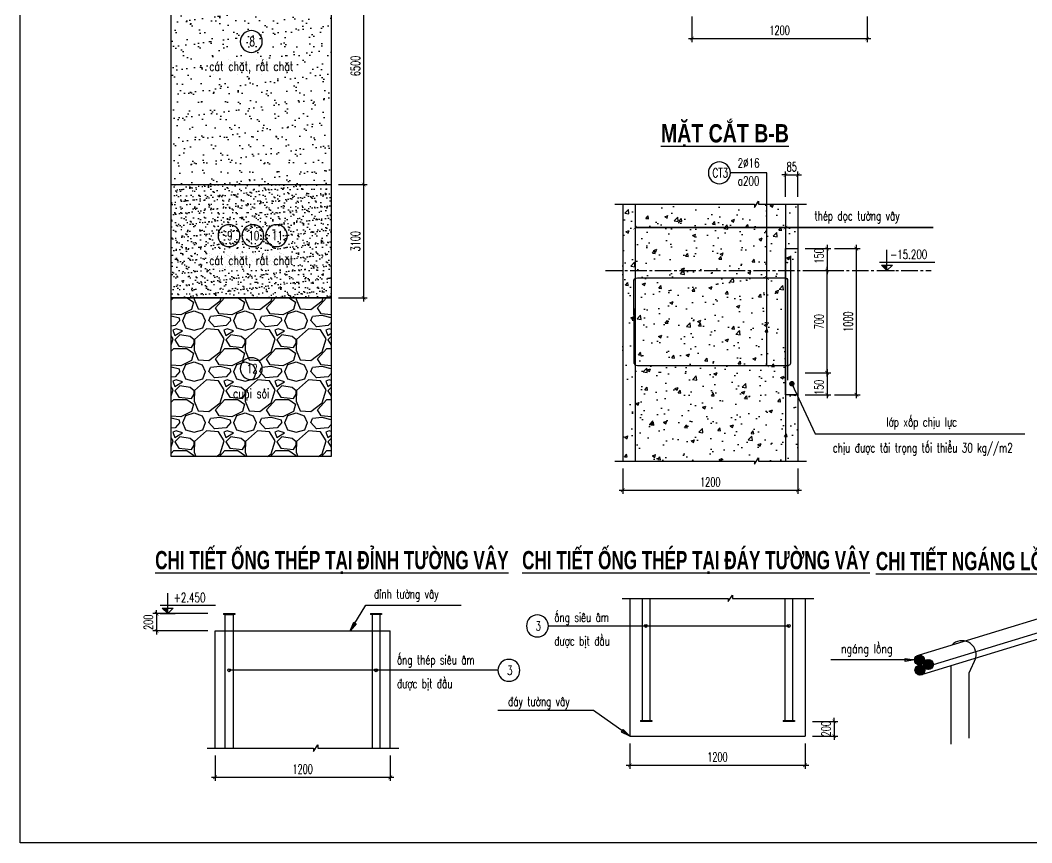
# Model space of a CAD drawing. Header units: millimetres. Extents: x -143570 to 58447, y -1448440 to -1202244.
# Drawn here: x -138866 to -111159, y -1361774 to -1339245 of the extents above; entities that cross this region are included whole.
import ezdxf
from ezdxf.enums import TextEntityAlignment as Align

# ---------------------------------------------------------------- set-up
doc = ezdxf.new("R2010")
doc.units = ezdxf.units.MM
doc.header["$LTSCALE"] = 30
doc.header["$PDMODE"] = 3
doc.linetypes.add('CENTER2', pattern=[1.125, 0.75, -0.125, 0.125, -0.125])
doc.layers.get('0').update_dxf_attribs({"lineweight": 9})
doc.layers.get('Defpoints').update_dxf_attribs({"lineweight": 9})
for name, color, linetype in [('ccu11-Chidan', 9, 'Continuous'), ('ccu11-Cotthep', 9, 'Continuous'), ('ccu11-Dim', 8, 'Continuous'), ('ccu11-Hatch', 8, 'Continuous'), ('ccu11-Manh', 8, 'Continuous'), ('ccu11-Text', 31, 'Continuous'), ('ccu11-Thay', 7, 'Continuous'), ('ccu11-Thep', 4, 'Continuous'), ('ccu11-Truc', 13, 'CENTER2')]:
    doc.layers.add(name, color=color, linetype=linetype)
doc.styles.add('ccu11-dim', font='vnsimli.shx', dxfattribs={"width": 0.65, "bigfont": 'bigfont.shx'})
doc.styles.add('ccu11-VnAvH-B', font='')
doc.styles.add('ccu11-vnsimli', font='vnsimli.shx', dxfattribs={"width": 0.8, "bigfont": 'vns.shx'})
doc.styles.add('ccu11-vnsimple', font='vnsimple.shx', dxfattribs={"bigfont": 'bigfont.shx'})
doc.styles.add('ccu11_simli', font='vnsimli.shx', dxfattribs={"width": 0.8})
doc.styles.get('ccu11-VnAvH-B').set_extended_font_data('.VnAvantH', bold=True)
doc.dimstyles.new('ccu11-100', dxfattribs={"dimscale": 100, "dimtxt": 2.5, "dimasz": 1, "dimexe": 1, "dimexo": 2, "dimgap": 1, "dimtad": 1, "dimdec": 0, "dimdsep": 46, "dimtxsty": 'ccu11-dim', "dimblk": 'ARCHTICK', "dimcen": -1, "dimdle": 1, "dimclrd": 256, "dimclre": 256, "dimclrt": 3, "dimadec": 0, "dimazin": 2, "dimtfac": 0.1, "dimtdec": 0, "dimtmove": 0, "dimatfit": 1, "dimldrblk": 'ARCHTICK', "dimfxl": 1, "dimtvp": 0.833333, "dimtolj": 1, "dimtzin": 12, "dimarcsym": 0})
doc.dimstyles.new('ccu11-100x4', dxfattribs={"dimscale": 100, "dimtxt": 2.5, "dimasz": 1, "dimexe": 1, "dimexo": 2, "dimgap": 1, "dimtad": 1, "dimdec": 0, "dimlfac": 0.25, "dimdsep": 46, "dimtxsty": 'ccu11-dim', "dimblk": 'ARCHTICK', "dimcen": -1, "dimdle": 1, "dimclrd": 256, "dimclre": 256, "dimclrt": 3, "dimadec": 0, "dimazin": 2, "dimtfac": 0.1, "dimtdec": 0, "dimtmove": 0, "dimatfit": 1, "dimldrblk": 'ARCHTICK', "dimfxl": 1, "dimtvp": 0.833333, "dimtolj": 1, "dimtzin": 12, "dimarcsym": 0})

# ---------------------------------------------------------------- blocks, each defined once
blk = doc.blocks.new('_ARCHTICK')
at = {"color": 0, "linetype": 'ByBlock', "const_width": 0.15}
blk.add_lwpolyline([(-0.5, -0.5), (0.5, 0.5)], dxfattribs=at)
blk = doc.blocks.new('*D386')
at = {"layer": 'ccu11-Dim', "lineweight": -2, "transparency": 16777216}
for p, q in [((-120466, -1339147), (-120466, -1339847)), ((-115666, -1339147), (-115666, -1339847)), ((-120566, -1339747), (-115566, -1339747))]:
    blk.add_line(p, q, dxfattribs=at)
at = {"layer": 'Defpoints', "color": 0, "transparency": 16777216}
for p in [(-120466, -1338947), (-115666, -1338947), (-115666, -1339747)]:
    blk.add_point(p, dxfattribs=at)
at = {"layer": 'ccu11-Dim', "lineweight": -2, "transparency": 16777216, "xscale": 100, "yscale": 100, "zscale": 100, "rotation": 180}
blk.add_blockref('_ARCHTICK', (-120466, -1339747), dxfattribs=at)
at = {"layer": 'ccu11-Dim', "lineweight": -2, "transparency": 16777216, "xscale": 100, "yscale": 100, "zscale": 100}
blk.add_blockref('_ARCHTICK', (-115666, -1339747), dxfattribs=at)
at = {"layer": 'ccu11-Dim', "color": 3, "transparency": 16777216, "insert": (-118066, -1339522), "char_height": 250, "attachment_point": 5, "style": 'ccu11-dim'}
blk.add_mtext('\\A1;1200', dxfattribs=at)
blk = doc.blocks.new('*D447')
at = {"layer": 'ccu11-Dim', "lineweight": -2, "transparency": 16777216}
for p, q in [((-129459, -1343847), (-129459, -1337147)), ((-130147, -1337247), (-129359, -1337247)), ((-130147, -1343747), (-129359, -1343747))]:
    blk.add_line(p, q, dxfattribs=at)
at = {"layer": 'Defpoints', "color": 0, "transparency": 16777216}
for p in [(-130347, -1337247), (-129459, -1337247), (-130347, -1343747)]:
    blk.add_point(p, dxfattribs=at)
at = {"layer": 'ccu11-Dim', "lineweight": -2, "transparency": 16777216, "xscale": 100, "yscale": 100, "zscale": 100}
for p, rotation in [((-129459, -1337247), 90), ((-129459, -1343747), 270)]:
    blk.add_blockref('_ARCHTICK', p, dxfattribs=dict(at, rotation=rotation))
at = {"layer": 'ccu11-Dim', "color": 3, "transparency": 16777216, "insert": (-129684, -1340497), "char_height": 250, "attachment_point": 5, "rotation": 90, "style": 'ccu11-dim'}
blk.add_mtext('\\A1;6500', dxfattribs=at)
blk = doc.blocks.new('SHD')
at = {"layer": 'ccu11-Cotthep'}
blk.add_circle((300, 0), 300, dxfattribs=at)
at = {"layer": 'ccu11-Cotthep', "color": 31, "style": 'ccu11_simli', "width": 0.8}
blk.add_attdef('DK', text='', height=250, dxfattribs=at).set_placement((-101, 65), align=Align.BOTTOM_RIGHT)
blk.add_attdef('KH', text='', height=250, dxfattribs=at).set_placement((300, 0), align=Align.MIDDLE)
blk.add_attdef('KC', text='', height=250, dxfattribs=at).set_placement((-101, -142), align=Align.TOP_RIGHT)
blk = doc.blocks.new('*D448')
at = {"layer": 'ccu11-Dim', "lineweight": -2, "transparency": 16777216}
for p, q in [((-130147, -1343747), (-129359, -1343747)), ((-129459, -1346947), (-129459, -1343647)), ((-130147, -1346847), (-129359, -1346847))]:
    blk.add_line(p, q, dxfattribs=at)
at = {"layer": 'Defpoints', "color": 0, "transparency": 16777216}
for p in [(-130347, -1343747), (-129459, -1343747), (-130347, -1346847)]:
    blk.add_point(p, dxfattribs=at)
at = {"layer": 'ccu11-Dim', "lineweight": -2, "transparency": 16777216, "xscale": 100, "yscale": 100, "zscale": 100}
for p, rotation in [((-129459, -1343747), 90), ((-129459, -1346847), 270)]:
    blk.add_blockref('_ARCHTICK', p, dxfattribs=dict(at, rotation=rotation))
at = {"layer": 'ccu11-Dim', "color": 3, "transparency": 16777216, "insert": (-129684, -1345297), "char_height": 250, "attachment_point": 5, "rotation": 90, "style": 'ccu11-dim'}
blk.add_mtext('\\A1;3100', dxfattribs=at)
blk = doc.blocks.new('*D1045')
at = {"layer": 'ccu11-Dim', "lineweight": -2, "transparency": 16777216}
for p, q in [((-135130, -1355499), (-135130, -1355399)), ((-133730, -1355499), (-135230, -1355499)), ((-135130, -1355499), (-135130, -1355971)), ((-133730, -1355971), (-135230, -1355971)), ((-135130, -1355971), (-135130, -1356071))]:
    blk.add_line(p, q, dxfattribs=at)
at = {"layer": 'Defpoints', "color": 0, "transparency": 16777216}
for p in [(-133530, -1355499), (-135130, -1355971), (-133530, -1355971)]:
    blk.add_point(p, dxfattribs=at)
at = {"layer": 'ccu11-Dim', "lineweight": -2, "transparency": 16777216, "xscale": 100, "yscale": 100, "zscale": 100}
for p, rotation in [((-135130, -1355499), 270), ((-135130, -1355971), 90)]:
    blk.add_blockref('_ARCHTICK', p, dxfattribs=dict(at, rotation=rotation))
at = {"layer": 'ccu11-Dim', "color": 3, "transparency": 16777216, "insert": (-135355, -1355735), "char_height": 250, "attachment_point": 5, "rotation": 90, "style": 'ccu11-dim'}
blk.add_mtext('\\A1;200', dxfattribs=at)
blk = doc.blocks.new('*D1046')
at = {"layer": 'ccu11-Dim', "lineweight": -2, "transparency": 16777216}
for p, q in [((-133530, -1359383), (-133530, -1360082)), ((-128730, -1359383), (-128730, -1360082)), ((-133630, -1359982), (-128630, -1359982))]:
    blk.add_line(p, q, dxfattribs=at)
at = {"layer": 'Defpoints', "color": 0, "transparency": 16777216}
for p in [(-133530, -1359183), (-128730, -1359183), (-128730, -1359982)]:
    blk.add_point(p, dxfattribs=at)
at = {"layer": 'ccu11-Dim', "lineweight": -2, "transparency": 16777216, "xscale": 100, "yscale": 100, "zscale": 100, "rotation": 180}
blk.add_blockref('_ARCHTICK', (-133530, -1359982), dxfattribs=at)
at = {"layer": 'ccu11-Dim', "lineweight": -2, "transparency": 16777216, "xscale": 100, "yscale": 100, "zscale": 100}
blk.add_blockref('_ARCHTICK', (-128730, -1359982), dxfattribs=at)
at = {"layer": 'ccu11-Dim', "color": 3, "transparency": 16777216, "insert": (-131130, -1359757), "char_height": 250, "attachment_point": 5, "style": 'ccu11-dim'}
blk.add_mtext('\\A1;1200', dxfattribs=at)
blk = doc.blocks.new('*D1047')
at = {"layer": 'ccu11-Dim', "lineweight": -2, "transparency": 16777216}
for p, q in [((-117169, -1358452), (-116469, -1358452)), ((-116569, -1358452), (-116569, -1358352)), ((-116569, -1358452), (-116569, -1358852)), ((-117169, -1358852), (-116469, -1358852)), ((-116569, -1358852), (-116569, -1358952))]:
    blk.add_line(p, q, dxfattribs=at)
at = {"layer": 'Defpoints', "color": 0, "transparency": 16777216}
for p in [(-117369, -1358452), (-117369, -1358852), (-116569, -1358852)]:
    blk.add_point(p, dxfattribs=at)
at = {"layer": 'ccu11-Dim', "lineweight": -2, "transparency": 16777216, "xscale": 100, "yscale": 100, "zscale": 100}
for p, rotation in [((-116569, -1358452), 270), ((-116569, -1358852), 90)]:
    blk.add_blockref('_ARCHTICK', p, dxfattribs=dict(at, rotation=rotation))
at = {"layer": 'ccu11-Dim', "color": 3, "transparency": 16777216, "insert": (-116794, -1358652), "char_height": 250, "attachment_point": 5, "rotation": 90, "style": 'ccu11-dim'}
blk.add_mtext('\\A1;200', dxfattribs=at)
blk = doc.blocks.new('*D1048')
at = {"layer": 'ccu11-Dim', "lineweight": -2, "transparency": 16777216}
for p, q in [((-122169, -1359052), (-122169, -1359752)), ((-117369, -1359052), (-117369, -1359752)), ((-122269, -1359652), (-117269, -1359652))]:
    blk.add_line(p, q, dxfattribs=at)
at = {"layer": 'Defpoints', "color": 0, "transparency": 16777216}
for p in [(-122169, -1358852), (-117369, -1358852), (-117369, -1359652)]:
    blk.add_point(p, dxfattribs=at)
at = {"layer": 'ccu11-Dim', "lineweight": -2, "transparency": 16777216, "xscale": 100, "yscale": 100, "zscale": 100, "rotation": 180}
blk.add_blockref('_ARCHTICK', (-122169, -1359652), dxfattribs=at)
at = {"layer": 'ccu11-Dim', "lineweight": -2, "transparency": 16777216, "xscale": 100, "yscale": 100, "zscale": 100}
blk.add_blockref('_ARCHTICK', (-117369, -1359652), dxfattribs=at)
at = {"layer": 'ccu11-Dim', "color": 3, "transparency": 16777216, "insert": (-119769, -1359427), "char_height": 250, "attachment_point": 5, "style": 'ccu11-dim'}
blk.add_mtext('\\A1;1200', dxfattribs=at)
blk = doc.blocks.new('*D1054')
at = {"layer": 'ccu11-Dim', "lineweight": -2, "transparency": 16777216}
for p, q in [((-122364, -1351520), (-122364, -1352220)), ((-117564, -1351520), (-117564, -1352220)), ((-122464, -1352120), (-117464, -1352120))]:
    blk.add_line(p, q, dxfattribs=at)
at = {"layer": 'Defpoints', "color": 0, "transparency": 16777216}
for p in [(-122364, -1351320), (-117564, -1351320), (-117564, -1352120)]:
    blk.add_point(p, dxfattribs=at)
at = {"layer": 'ccu11-Dim', "lineweight": -2, "transparency": 16777216, "xscale": 100, "yscale": 100, "zscale": 100, "rotation": 180}
blk.add_blockref('_ARCHTICK', (-122364, -1352120), dxfattribs=at)
at = {"layer": 'ccu11-Dim', "lineweight": -2, "transparency": 16777216, "xscale": 100, "yscale": 100, "zscale": 100}
blk.add_blockref('_ARCHTICK', (-117564, -1352120), dxfattribs=at)
at = {"layer": 'ccu11-Dim', "color": 3, "transparency": 16777216, "insert": (-119964, -1351895), "char_height": 250, "attachment_point": 5, "style": 'ccu11-dim'}
blk.add_mtext('\\A1;1200', dxfattribs=at)
blk = doc.blocks.new('ccu11-cotcaodo1')
at = {"layer": 'ccu11-Chidan'}
for p, q in [((0, 0), (0, 565)), ((-206, 230), (1309, 230)), ((-206, 0), (206, 0)), ((-150, 150), (150, 150)), ((0, 0), (-150, 150)), ((0, 0), (150, 150))]:
    blk.add_line(p, q, dxfattribs=at)
blk.add_solid([(-150, 150), (0, 150), (0, 0)], dxfattribs=at)
at = {"layer": 'ccu11-Chidan', "color": 31, "ltscale": 10, "style": 'ccu11-vnsimli', "width": 0.8}
blk.add_attdef('%%P0.000', text='', height=253, dxfattribs=at).set_placement((597, 441), align=Align.MIDDLE_CENTER)
blk = doc.blocks.new('*D1063')
at = {"layer": 'ccu11-Dim', "lineweight": -2, "transparency": 16777216}
for p, q in [((-117364, -1348901), (-116664, -1348901)), ((-116764, -1348801), (-116764, -1349601)), ((-117364, -1349501), (-116664, -1349501))]:
    blk.add_line(p, q, dxfattribs=at)
at = {"layer": 'Defpoints', "color": 0, "transparency": 16777216}
for p in [(-117564, -1348901), (-117564, -1349501), (-116764, -1349501)]:
    blk.add_point(p, dxfattribs=at)
at = {"layer": 'ccu11-Dim', "lineweight": -2, "transparency": 16777216, "xscale": 100, "yscale": 100, "zscale": 100}
for p, rotation in [((-116764, -1348901), 90), ((-116764, -1349501), 270)]:
    blk.add_blockref('_ARCHTICK', p, dxfattribs=dict(at, rotation=rotation))
at = {"layer": 'ccu11-Dim', "color": 3, "transparency": 16777216, "insert": (-116989, -1349301), "char_height": 250, "attachment_point": 5, "rotation": 90, "style": 'ccu11-dim'}
blk.add_mtext('\\A1;150', dxfattribs=at)
blk = doc.blocks.new('*D1064')
at = {"layer": 'ccu11-Dim', "lineweight": -2, "transparency": 16777216}
for p, q in [((-116764, -1345401), (-116764, -1346201)), ((-117364, -1345501), (-116664, -1345501)), ((-117364, -1346101), (-116664, -1346101))]:
    blk.add_line(p, q, dxfattribs=at)
at = {"layer": 'Defpoints', "color": 0, "transparency": 16777216}
for p in [(-117564, -1345501), (-117564, -1346101), (-116764, -1346101)]:
    blk.add_point(p, dxfattribs=at)
at = {"layer": 'ccu11-Dim', "lineweight": -2, "transparency": 16777216, "xscale": 100, "yscale": 100, "zscale": 100}
for p, rotation in [((-116764, -1345501), 90), ((-116764, -1346101), 270)]:
    blk.add_blockref('_ARCHTICK', p, dxfattribs=dict(at, rotation=rotation))
at = {"layer": 'ccu11-Dim', "color": 3, "transparency": 16777216, "insert": (-116989, -1345701), "char_height": 250, "attachment_point": 5, "rotation": 90, "style": 'ccu11-dim'}
blk.add_mtext('\\A1;150', dxfattribs=at)
blk = doc.blocks.new('*D1065')
at = {"layer": 'ccu11-Dim', "lineweight": -2, "transparency": 16777216}
for p, q in [((-116764, -1349001), (-116764, -1346001)), ((-117364, -1346101), (-116664, -1346101)), ((-117364, -1348901), (-116664, -1348901))]:
    blk.add_line(p, q, dxfattribs=at)
at = {"layer": 'Defpoints', "color": 0, "transparency": 16777216}
for p in [(-117564, -1346101), (-116764, -1346101), (-117564, -1348901)]:
    blk.add_point(p, dxfattribs=at)
at = {"layer": 'ccu11-Dim', "lineweight": -2, "transparency": 16777216, "xscale": 100, "yscale": 100, "zscale": 100}
for p, rotation in [((-116764, -1346101), 90), ((-116764, -1348901), 270)]:
    blk.add_blockref('_ARCHTICK', p, dxfattribs=dict(at, rotation=rotation))
at = {"layer": 'ccu11-Dim', "color": 3, "transparency": 16777216, "insert": (-116989, -1347501), "char_height": 250, "attachment_point": 5, "rotation": 90, "style": 'ccu11-dim'}
blk.add_mtext('\\A1;700', dxfattribs=at)
blk = doc.blocks.new('*D1066')
at = {"layer": 'ccu11-Dim', "lineweight": -2, "transparency": 16777216}
for p, q in [((-115964, -1349601), (-115964, -1345401)), ((-116564, -1345501), (-115864, -1345501)), ((-116564, -1349501), (-115864, -1349501))]:
    blk.add_line(p, q, dxfattribs=at)
at = {"layer": 'Defpoints', "color": 0, "transparency": 16777216}
for p in [(-116764, -1345501), (-115964, -1345501), (-116764, -1349501)]:
    blk.add_point(p, dxfattribs=at)
at = {"layer": 'ccu11-Dim', "lineweight": -2, "transparency": 16777216, "xscale": 100, "yscale": 100, "zscale": 100}
for p, rotation in [((-115964, -1345501), 90), ((-115964, -1349501), 270)]:
    blk.add_blockref('_ARCHTICK', p, dxfattribs=dict(at, rotation=rotation))
at = {"layer": 'ccu11-Dim', "color": 3, "transparency": 16777216, "insert": (-116189, -1347501), "char_height": 250, "attachment_point": 5, "rotation": 90, "style": 'ccu11-dim'}
blk.add_mtext('\\A1;1000', dxfattribs=at)
blk = doc.blocks.new('*D1067')
at = {"layer": 'ccu11-Dim', "lineweight": -2, "transparency": 16777216}
for p, q in [((-117904, -1343484), (-118004, -1343484)), ((-117904, -1344084), (-117904, -1343384)), ((-117904, -1343484), (-117564, -1343484)), ((-117564, -1344084), (-117564, -1343384)), ((-117564, -1343484), (-117464, -1343484))]:
    blk.add_line(p, q, dxfattribs=at)
at = {"layer": 'Defpoints', "color": 0, "transparency": 16777216}
for p in [(-117564, -1343484), (-117904, -1344284), (-117564, -1344284)]:
    blk.add_point(p, dxfattribs=at)
at = {"layer": 'ccu11-Dim', "lineweight": -2, "transparency": 16777216, "xscale": 100, "yscale": 100, "zscale": 100}
blk.add_blockref('_ARCHTICK', (-117904, -1343484), dxfattribs=at)
at = {"layer": 'ccu11-Dim', "lineweight": -2, "transparency": 16777216, "xscale": 100, "yscale": 100, "zscale": 100, "rotation": 180}
blk.add_blockref('_ARCHTICK', (-117564, -1343484), dxfattribs=at)
at = {"layer": 'ccu11-Dim', "color": 3, "transparency": 16777216, "insert": (-117734, -1343259), "char_height": 250, "attachment_point": 5, "style": 'ccu11-dim'}
blk.add_mtext('\\A1;85', dxfattribs=at)

msp = doc.modelspace()

# ---------------------------------------------------------------- hatches: boundary and pattern name
at = {"layer": 'ccu11-Hatch'}
h = msp.add_hatch(dxfattribs=at)
h.set_pattern_fill('AR-SAND', color=256, scale=10)
h.set_pattern_definition([(37.5, (20901, 87221.96), (-16.00031, 489.41324), [0, -386.08, 0, -431.8, 0, -412.75]), (7.5, (20901, 87221.96), (449.52328, 716.8251), [0, -208.28, 0, -347.98, 0, -133.35]), (327.5, (20588.6, 87221.96), (790.99237, 1.43718), [0, -127, 0, -457.2, 0, -596.9]), (317.5, (20588.6, 87221.96), (763.55645, 222.92932), [0, -63.5, 0, -299.72, 0, -342.9])])
h.paths.add_polyline_path([(-130346.96, -1337246.56), (-134728.57, -1337246.56), (-134728.57, -1343746.56), (-130346.96, -1343746.56)])
h = msp.add_hatch(dxfattribs=at)
h.set_pattern_fill('AR-SAND', color=256, scale=5)
h.set_pattern_definition([(37.5, (20901.01, 87221.96), (-8.000156, 244.70662), [0, -193.04, 0, -215.9, 0, -206.375]), (7.5, (20901, 87221.96), (224.76164, 358.41255), [0, -104.14, 0, -173.99, 0, -66.675]), (327.5, (20744.8, 87221.96), (395.496185, 0.718592), [0, -63.5, 0, -228.6, 0, -298.45]), (317.5, (20744.8, 87221.96), (381.77823, 111.46466), [0, -31.75, 0, -149.86, 0, -171.45])])
h.paths.add_polyline_path([(-134728.57, -1343746.56), (-130346.96, -1343746.56), (-130346.96, -1346846.56), (-134728.57, -1346846.56)])
h = msp.add_hatch(dxfattribs=at)
h.set_pattern_fill('AR-CONC', color=256, scale=5, style=0)
h.set_pattern_definition([(50, (-16674.06, -101961), (910.92334, -79.69543), [95.25, -1047.75]), (355, (-16674.1, -101961), (-176.2171, 955.2842), [76.2, -838.2029]), (100.451445, (-16598.15, -101967.7), (734.70624, 875.58876), [80.95004, -890.4512]), (46.1842, (-16674, -101707), (1355.3952, -210.2116), [142.875, -1571.625]), (96.63556, (-16561.1, -101724.5), (1187.0207, 1237.1306), [121.4251, -1335.678]), (351.18415, (-16674, -101707), (1187.0207, 1237.1306), [114.2998, -1257.2987]), (21, (-16547.06, -101770.5), (758.07196, -511.326), [95.25, -1047.75]), (326, (-16547.1, -101770.5), (309.01014, 920.9398), [76.2, -838.2]), (71.451445, (-16483.9, -101813.1), (1067.0821, 409.61384), [80.95004, -890.4497]), (37.5, (-16674.06, -101961.03), (15.44302, 422.775194), [0, -828.04, 0, -850.9, 0, -841.375]), (7.5, (-16674.06, -101961.03), (334.09831, 500.90287), [0, -485.14, 0, -808.99, 0, -320.675]), (327.5, (-16957.27, -101961.03), (677.95298, -28.64372), [0, -317.5, 0, -990.6, 0, -1314.45]), (317.5, (-17084.27, -101961.03), (740.6459, 127.13246), [0, -412.75, 0, -657.86, 0, -933.45])])
h.paths.add_polyline_path([(-117564.11, -1344284.12), (-118641.37, -1344284.12), (-118641.37, -1344196.76), (-118757.86, -1344371.49), (-118757.86, -1344284.12), (-122364.11, -1344284.12), (-122364.11, -1351319.98), (-118757.86, -1351319.98), (-118757.86, -1351407.35), (-118641.37, -1351232.61), (-118641.37, -1351319.98), (-117564.11, -1351319.98), (-117564.11, -1349501.05), (-117904.11, -1349501.05), (-117904.11, -1345901.05), (-117564.11, -1345901.05)])
h = msp.add_hatch(dxfattribs=at)
h.set_pattern_fill('GRAVEL', color=256, scale=55)
h.set_pattern_definition([(228.0127875, (1005.84, -95768.36), (-11176.000001, -12572.999999), [187.9468, -18606.766]), (184.969741, (880.11, -95908.06), (16763.9999934, 1397.0000796), [322.5226, -31929.7269]), (132.510447, (558.8, -95936), (13970.000006, -15366.9999946), [227.4148, -22514.0975]), (267.273689, (13.97, -96285.25), (1397.000003, 27940), [293.7025, -29076.5406]), (292.833654, (0, -96578.62), (-6985.0000006, 16763.9999998), [287.9985, -28511.8943]), (357.273689, (111.76, -96844.05), (-27940, 1397.000003), [293.7025, -29076.5406]), (37.6942405, (405.13, -96858.02), (-18160.9999992, -13970.000001), [388.4065, -38452.2134]), (72.2553284, (712.47, -96620.53), (9779.0000026, 30733.9999992), [366.6957, -36302.8911]), (121.4295656, (824.23, -96271.28), (-11176.0000016, 18160.999999), [294.6972, -29175.0501]), (175.236358, (670.56, -96019.82), (15367, -1397.000002), [336.4423, -16485.6653]), (222.397438, (335.28, -95991.88), (-16763.9999995, -15367.0000006), [435.0929, -43074.2249]), (138.814075, (1397, -96299.22), (-9779, 8382), [148.5025, -14701.8112]), (171.4692344, (1285.24, -96201.43), (18161.0000005, -2793.999997), [282.5251, -27970.0514]), (225, (1005.8, -96159.5), (-2e-13, -1397), [197.5651, -1778.0912]), (203.19859, (908.05, -95991.88), (6985, 2794), [106.3927, -10532.8423]), (291.80141, (810.26, -96033.8), (-1397, 4191), [150.4611, -7372.6141]), (30.963757, (866.14, -96173.5), (4191, 2794), [244.3758, -7901.464]), (161.56505, (1075.7, -96047.76), (2794, -1397), [176.708, -4240.994]), (16.38954, (0, -96033.79), (13970, 4191), [247.5484, -24507.3547]), (70.346176, (237.49, -95963.94), (-5588.0000005, -15367), [207.6794, -20560.2186]), (293.19859, (1075.69, -95768.36), (-2794, 6985), [212.784, -10426.451]), (343.61046, (1159.51, -95963.94), (-13970.0000003, 4190.999999), [247.5484, -24507.3547]), (339.443955, (0, -96899.93), (-6985, 2794), [238.7194, -11697.2539]), (294.775141, (223.52, -96983.75), (-6985.000008, 15366.999996), [200.0197, -19801.9764]), (66.80141, (1089.66, -97165.36), (2794, 6985), [212.784, -10426.451]), (17.354025, (1173.48, -96969.78), (-18160.9999996, -5588.000001), [234.1805, -23183.8068]), (69.443955, (405.13, -97165.36), (-2794, -6985), [119.3597, -11816.6136]), (101.309932, (1005.84, -97165.36), (-1397, 5588), [71.233, -7052.0972]), (165.963757, (991.87, -97095.5), (4191, -1397), [287.9985, -5471.98]), (186.009006, (712.47, -97025.66), (13970, 1397.0000007), [266.8968, -26422.7507]), (303.690068, (866.14, -96299.2), (-1397, 2794), [201.4781, -4835.477]), (353.1572266, (977.9, -96466.86), (23749.0000001, -2793.9999988), [351.7562, -34823.805]), (60.945396, (1327.15, -96508.77), (-5588, -9779), [143.8295, -14239.1658]), (90, (1397, -96383), (-1397, 1397), [83.82, -1313.18]), (120.256437, (684.53, -96983.75), (5587.999999, -9779), [194.0768, -19213.6674]), (48.0127875, (586.74, -96816.11), (11176.000001, 12572.999999), [375.8936, -18418.8192]), (0, (838.2, -96536.7), (1397, 1397), [363.22, -1033.78]), (325.3048465, (1201.42, -96536.71), (13970.000005, -9778.9999924), [220.8853, -21867.6242]), (254.054604, (1383.03, -96662.44), (-1397, -5588), [203.406, -9966.9075]), (207.6459754, (1327.15, -96858.02), (-26543.000001, -13969.9999981), [331.1798, -32786.8554]), (175.4260787, (1033.78, -97011.69), (-18161, 1397), [350.3662, -34686.2156])])
h.paths.add_polyline_path([(-134728.57, -1346846.56), (-134728.57, -1351194.68), (-130346.96, -1351194.68), (-130346.96, -1346846.56)])
h = msp.add_hatch(dxfattribs=at)
h.set_pattern_fill('ANSI31', color=256, scale=200, style=0)
h.set_pattern_definition([(45, (-365741.464, -1682287.678), (-17.6776695, 17.6776695), [])])
h.paths.add_polyline_path([(-114098.96, -1356767.68, 1), (-114373.96, -1356767.68, 0.78780416), (-114114.03, -1356830.26), (-114114.03, -1356830.26, 0.11869062)])
h.paths.add_polyline_path([(-113854.1, -1356892.85, 0.78780416), (-114114.03, -1356830.26), (-114114.03, -1356830.26, 0.11869062), (-114129.1, -1356892.85, 0.14275303), (-114107.57, -1356966.72, -0.00634098), (-114105.66, -1356969.64, 0.74029706)])
h.paths.add_polyline_path([(-114084.13, -1357043.51, 0.14275303), (-114105.66, -1356969.64, -0.00634098), (-114107.57, -1356966.72, 0.74029706), (-114359.13, -1357043.51, 1)])

# ---------------------------------------------------------------- linework, layer by layer
at = {"layer": 'ccu11-Dim'}
for q in [(-122024.11, -1344925.79), (-117904.11, -1344925.79)]:
    msp.add_line((-113864.17, -1344925.79), q, dxfattribs=at)
at = {"layer": 'ccu11-Dim', "color": 0}
msp.add_lwpolyline([(-134728.57, -1343746.56), (-130346.96, -1343746.56), (-130346.96, -1346846.56), (-134728.57, -1346846.56)], close=True, dxfattribs=at)
at = {"layer": 'ccu11-Manh'}
for points in [[(-122575.9, -1344284.12), (-118757.86, -1344284.12), (-118757.86, -1344371.49), (-118641.37, -1344196.76), (-118641.37, -1344284.12), (-117325.9, -1344284.12)], [(-122575.9, -1351319.98), (-118757.86, -1351319.98), (-118757.86, -1351407.35), (-118641.37, -1351232.61), (-118641.37, -1351319.98), (-117325.9, -1351319.98)], [(-122380.67, -1355082.38), (-119472.19, -1355082.38), (-119472.19, -1355169.75), (-119355.7, -1354995.01), (-119355.7, -1355082.38), (-117130.67, -1355082.38)], [(-124400.41, -1355835.72), (-117817.38, -1355835.72)], [(-133742.18, -1359182.77), (-130833.7, -1359182.77), (-130833.7, -1359270.14), (-130717.21, -1359095.4), (-130717.21, -1359182.77), (-128492.18, -1359182.77)]]:
    msp.add_lwpolyline(points, dxfattribs=at)
at = {"layer": 'ccu11-Manh', "linetype": 'Continuous'}
msp.add_lwpolyline([(-125780.47, -1357050.83), (-133144.86, -1357050.83)], dxfattribs=at)
at = {"layer": 'ccu11-Manh'}
for centre in [(-121729.05, -1355835.72), (-117817.38, -1355835.72), (-133144.86, -1357050.83), (-129123.07, -1357050.83)]:
    msp.add_circle(centre, 38.62, dxfattribs=at)
at = {"layer": 'ccu11-Thay', "linetype": 'Continuous'}
for p, q in [((-122364.11, -1344284.12), (-122364.11, -1351319.98)), ((-117564.11, -1344284.12), (-117564.11, -1351319.98)), ((-117904.11, -1349501.05), (-117904.11, -1345501.05)), ((-117904.11, -1345501.05), (-117564.11, -1345501.05)), ((-117564.11, -1349501.05), (-117904.11, -1349501.05))]:
    msp.add_line(p, q, dxfattribs=at)
at = {"layer": 'ccu11-Thay'}
for p, q in [((-122168.88, -1355081.64), (-122168.88, -1358852.09)), ((-117368.88, -1355082.38), (-117368.88, -1358852.09)), ((-133530.39, -1355971.19), (-128730.39, -1355971.19)), ((-133530.39, -1359182.51), (-133530.39, -1355971.19)), ((-128730.39, -1359181.77), (-128730.39, -1355971.19)), ((-122168.88, -1358852.09), (-117368.88, -1358852.09))]:
    msp.add_line(p, q, dxfattribs=at)
for points in [[(-138866.43, -1296434.45), (-46466.43, -1296434.45), (-46466.43, -1361774.45), (-138866.43, -1361774.45)], [(-134728.57, -1346846.56), (-130346.96, -1346846.56), (-130346.96, -1351194.68), (-134728.57, -1351194.68)]]:
    msp.add_lwpolyline(points, close=True, dxfattribs=at)
at = {"layer": 'ccu11-Thay', "linetype": 'Continuous'}
msp.add_lwpolyline([(-130346.96, -1351194.68), (-134728.57, -1351194.68), (-134728.57, -1302146.56), (-130346.96, -1302146.56)], close=True, dxfattribs=at)
at = {"layer": 'ccu11-Thep'}
for p, q in [((-122024.11, -1344284.12), (-122024.11, -1351319.98)), ((-117904.11, -1344284.12), (-117904.11, -1351319.98)), ((-114236.46, -1356630.18), (-108392.46, -1354837.68)), ((-113854.1, -1356892.85), (-108010.1, -1355100.35)), ((-114142.87, -1357156.22), (-108298.87, -1355363.72)), ((-112690.6, -1356710.77), (-112887.46, -1357132.18)), ((-113380.46, -1356922.37), (-113380.46, -1359074.59)), ((-112887.46, -1357132.18), (-112887.46, -1358912.03))]:
    msp.add_line(p, q, dxfattribs=at)
at = {"layer": 'ccu11-Thep', "linetype": 'ByBlock'}
for p, q in [((-133294.39, -1355499), (-133294.39, -1355525.4)), ((-133294.39, -1355499), (-132986.39, -1355499)), ((-132986.39, -1355499), (-132986.39, -1355525.4)), ((-129274.39, -1355499), (-129274.39, -1355525.4)), ((-129274.39, -1355499), (-128966.39, -1355499)), ((-128966.39, -1355499), (-128966.39, -1355525.4)), ((-121877.6, -1358425.69), (-121877.6, -1358452.09)), ((-121877.6, -1358425.69), (-121569.6, -1358425.69)), ((-121569.6, -1358425.69), (-121569.6, -1358452.09)), ((-117968.16, -1358425.69), (-117968.16, -1358452.09)), ((-117968.16, -1358425.69), (-117660.16, -1358425.69)), ((-117660.16, -1358425.69), (-117660.16, -1358452.09))]:
    msp.add_line(p, q, dxfattribs=at)
at = {"layer": 'ccu11-Thep', "linetype": 'Continuous', "lineweight": 5}
for p, q in [((-133294.39, -1355525.4), (-132986.39, -1355525.4)), ((-129274.39, -1355525.4), (-128966.39, -1355525.4)), ((-121877.6, -1358452.09), (-121569.6, -1358452.09)), ((-117968.16, -1358452.09), (-117660.16, -1358452.09))]:
    msp.add_line(p, q, dxfattribs=at)
at = {"layer": 'ccu11-Thep'}
for points in [[(-117768.13, -1345701.05), (-117768.13, -1348651.05, -0.41421356), (-117818.13, -1348701.05)], [(-122062.61, -1347327.49), (-122062.61, -1346401.05, -0.41421356), (-121962.61, -1346301.05), (-117899.14, -1346301.05)], [(-117899.14, -1346301.05, -0.41421356), (-117849.14, -1346351.05), (-117849.14, -1349101.05)], [(-122062.61, -1347137.03), (-122062.61, -1348601.05, 0.41421356), (-121962.61, -1348701.05), (-117818.13, -1348701.05)]]:
    msp.add_lwpolyline(points, format="xyb", dxfattribs=at)
for points in [[(-121833.6, -1355082.38), (-121833.6, -1358425.69), (-121613.6, -1358425.69), (-121613.6, -1355082.38)], [(-117924.16, -1355082.38), (-117924.16, -1358425.69), (-117704.16, -1358425.69), (-117704.16, -1355082.38)], [(-133250.39, -1359181.77), (-133250.39, -1355525.4), (-133030.39, -1355525.4), (-133030.39, -1359181.77)], [(-129010.39, -1359181.77), (-129010.39, -1355525.4), (-129230.39, -1355525.4), (-129230.39, -1359181.77)]]:
    msp.add_lwpolyline(points, dxfattribs=at)
for centre in [(-114236.46, -1356767.68), (-113991.6, -1356892.85), (-114221.63, -1357043.51)]:
    msp.add_circle(centre, 137.5, dxfattribs=at)
msp.add_arc((-113071.3, -1356628.47), 389.49, 347.801978, 136.237091, dxfattribs=at)
at = {"layer": 'ccu11-Truc', "ltscale": 20}
msp.add_line((-122831.87, -1346101.05), (-113917.36, -1346101.05), dxfattribs=at)

# ---------------------------------------------------------------- block references
at = {"layer": 'ccu11-Chidan'}
ref = msp.add_blockref('ccu11-cotcaodo1', (-115127.72, -1346101.05), dxfattribs=at)
ref.add_attrib('%%P0.000', '-15.200', dxfattribs={"color": 31, "ltscale": 10, "height": 250, "style": 'ccu11-vnsimli', "width": 0.7}).set_placement((-114530.33, -1345659.84), align=Align.MIDDLE_CENTER)
ref = msp.add_blockref('ccu11-cotcaodo1', (-134824.33, -1355499), dxfattribs=at)
ref.add_attrib('%%P0.000', '+2.450', dxfattribs={"color": 31, "ltscale": 10, "height": 250, "style": 'ccu11-vnsimli', "width": 0.7}).set_placement((-134226.94, -1355057.79), align=Align.MIDDLE_CENTER)
at = {"layer": 'ccu11-Cotthep'}
ref = msp.add_blockref('SHD', (-119415.64, -1343424.1), dxfattribs=dict(at, xscale=-1))
ref.add_attrib('KH', 'CT3', dxfattribs={"color": 31, "height": 250, "style": 'ccu11-vnsimple', "width": 0.7}).set_placement((-119690.64, -1343424.1), align=Align.MIDDLE_CENTER)
ref.add_attrib('KC', 'a200', dxfattribs={"color": 31, "height": 250, "style": 'ccu11-vnsimple', "width": 0.7}).set_placement((-118915.64, -1343524.1), align=Align.TOP_CENTER)
ref.add_attrib('DK', '2`16', dxfattribs={"color": 31, "height": 250, "style": 'ccu11-vnsimple', "width": 0.7}).set_placement((-118915.64, -1343357.43), align=Align.BOTTOM_CENTER)
at = {"layer": 'ccu11-Thay'}
ref = msp.add_blockref('SHD', (-132237.76, -1339826.63), dxfattribs=dict(at, xscale=-1))
ref.add_attrib('KH', '8', dxfattribs={"layer": 'ccu11-Cotthep', "color": 31, "height": 250, "style": 'ccu11-vnsimple', "width": 0.7}).set_placement((-132512.76, -1339826.63), align=Align.MIDDLE_CENTER)
ref = msp.add_blockref('SHD', (-132846.93, -1345146.05), dxfattribs=dict(at, xscale=-1))
ref.add_attrib('KH', '9', dxfattribs={"layer": 'ccu11-Cotthep', "color": 31, "height": 250, "style": 'ccu11-vnsimple', "width": 0.7}).set_placement((-133121.93, -1345146.05), align=Align.MIDDLE_CENTER)
ref = msp.add_blockref('SHD', (-132192.3, -1345146.05), dxfattribs=dict(at, xscale=-1))
ref.add_attrib('KH', '10', dxfattribs={"layer": 'ccu11-Cotthep', "color": 31, "height": 250, "style": 'ccu11-vnsimple', "width": 0.7}).set_placement((-132467.3, -1345146.05), align=Align.MIDDLE_CENTER)
ref = msp.add_blockref('SHD', (-131546.77, -1345146.05), dxfattribs=dict(at, xscale=-1))
ref.add_attrib('KH', '11', dxfattribs={"layer": 'ccu11-Cotthep', "color": 31, "height": 250, "style": 'ccu11-vnsimple', "width": 0.7}).set_placement((-131821.77, -1345146.05), align=Align.MIDDLE_CENTER)
ref = msp.add_blockref('SHD', (-132237.76, -1348790.05), dxfattribs=dict(at, xscale=-1))
ref.add_attrib('KH', '12', dxfattribs={"layer": 'ccu11-Cotthep', "color": 31, "height": 250, "style": 'ccu11-vnsimple', "width": 0.7}).set_placement((-132512.76, -1348790.05), align=Align.MIDDLE_CENTER)
ref = msp.add_blockref('SHD', (-124400.41, -1355835.72), dxfattribs=dict(at, xscale=-1))
ref.add_attrib('KH', '3', dxfattribs={"layer": 'ccu11-Cotthep', "color": 31, "height": 250, "style": 'ccu11-vnsimple', "width": 0.7}).set_placement((-124675.41, -1355835.72), align=Align.MIDDLE_CENTER)
ref = msp.add_blockref('SHD', (-125180.47, -1357050.83), dxfattribs=dict(at, xscale=-1))
ref.add_attrib('KH', '3', dxfattribs={"layer": 'ccu11-Cotthep', "color": 31, "height": 250, "style": 'ccu11-vnsimple', "width": 0.7}).set_placement((-125455.47, -1357050.83), align=Align.MIDDLE_CENTER)

# ---------------------------------------------------------------- texts
at = {"layer": 'ccu11-Text'}
for s, height, style, width, p in [('c¸t chÆt, rÊt chÆt', 250, 'ccu11-vnsimli', 0.75, (-132537.76, -1340629.77)), ('%%UmÆt c¾t b-b', 500, 'ccu11-VnAvH-B', 0.8, (-119564.11, -1342591.09)), ('c¸t chÆt, rÊt chÆt', 250, 'ccu11-vnsimli', 0.75, (-132537.76, -1345949.2)), ('cuéi sái', 250, 'ccu11-vnsimli', 0.75, (-132537.76, -1349593.19)), ('%%Uchi tiÕt èng thÐp t¹i ®Ønh t\xadêng v©y', 500, 'ccu11-VnAvH-B', 0.7, (-130330.39, -1354282.53)), ('%%Uchi tiÕt èng thÐp t¹i ®¸y t\xadêng v©y', 500, 'ccu11-VnAvH-B', 0.7, (-120356.33, -1354282.53)), ('%%Uchi tiÕt ng¸ng lång thÐp', 500, 'ccu11-VnAvH-B', 0.7, (-112087.12, -1354308.74)), ('ng¸ng lång', 250, 'ccu11-vnsimli', 0.75, (-115677.96, -1356585.73))]:
    msp.add_text(s, height=height, dxfattribs=dict(at, style=style, width=width)).set_placement(p, align=Align.CENTER)
at = {"layer": 'ccu11-Text', "style": 'ccu11-vnsimli', "width": 0.7}
for s, height, p in [('thÐp däc t\xadêng v©y', 250.0332, (-117111.91, -1344727.22, -358959.88)), ('®Ønh t\xadêng v©y', 250, (-129176.06, -1355087.05)), ('®\xadîc bÞt ®Çu', 250, (-124238.14, -1356374.71))]:
    msp.add_text(s, height=height, dxfattribs=at).set_placement(p)
at = {"layer": 'ccu11-Text', "linetype": 'Continuous', "style": 'ccu11-vnsimli', "width": 0.7}
for s, p in [('líp xèp chÞu lùc', (-114173.27, -1350376.23)), ('chÞu ®\xadîc t¶i träng tèi thiÓu 30 kg//m2', (-114143.28, -1351081.9))]:
    msp.add_text(s, height=250, dxfattribs=at).set_placement(p, align=Align.CENTER)
for s, p in [('èng siªu ©m', (-124238.14, -1355724.71)), ('èng thÐp siªu ©m', (-128548.6, -1356888.48)), ('®\xadîc bÞt ®Çu', (-128548.6, -1357538.48)), ('®¸y t\xadêng v©y', (-125503.77, -1358028.62))]:
    msp.add_text(s, height=250, dxfattribs=at).set_placement(p)

# ---------------------------------------------------------------- dimensions: what is measured, and where the dimension line sits
at = {"layer": 'ccu11-Dim'}
for base, p1, p2, angle, dimstyle, picture, middle in [((-129459.07, -1337246.56), (-130346.96, -1343746.56), (-130346.96, -1337246.56), 270, 'ccu11-100', '*D447', (-129684.07, -1340496.56)), ((-129459.07, -1343746.56), (-130346.96, -1346846.56), (-130346.96, -1343746.56), 270, 'ccu11-100', '*D448', (-129684.07, -1345296.56)), ((-115964.09, -1345501.05), (-116764.09, -1349501.05), (-116764.09, -1345501.05), 90, 'ccu11-100x4', '*D1066', (-116189.09, -1347501.05)), ((-116764.09, -1346101.05), (-117564.11, -1348901.05), (-117564.11, -1346101.05), 90, 'ccu11-100x4', '*D1065', (-116989.09, -1347501.05))]:
    dim = msp.add_linear_dim(base=base, p1=p1, p2=p2, angle=angle, dimstyle=dimstyle, dxfattribs=at)
    dim.commit()
    dim.dimension.update_dxf_attribs({"geometry": picture, "text_midpoint": middle})
for base, p1, p2, picture, middle in [((-115666, -1339746.56), (-120466, -1338946.56), (-115666, -1338946.56), '*D386', (-118066, -1339521.56)), ((-117564.11, -1352119.98), (-122364.11, -1351319.98), (-117564.11, -1351319.98), '*D1054', (-119964.11, -1351894.98)), ((-128730.39, -1359982.41), (-133530.39, -1359182.77), (-128730.39, -1359182.77), '*D1046', (-131130.39, -1359757.41))]:
    dim = msp.add_linear_dim(base=base, p1=p1, p2=p2, dimstyle='ccu11-100x4', dxfattribs=at)
    dim.commit()
    dim.dimension.update_dxf_attribs({"geometry": picture, "text_midpoint": middle})
dim = msp.add_linear_dim(base=(-117564.11, -1343484.12), p1=(-117904.11, -1344284.12), p2=(-117564.11, -1344284.12), dimstyle='ccu11-100x4', override={"dimtix": 1}, dxfattribs=at)
dim.commit()
dim.dimension.update_dxf_attribs({"geometry": '*D1067', "text_midpoint": (-117734.11, -1343259.12)})
for base, p1, p2, picture, middle in [((-116764.09, -1346101.05), (-117564.11, -1345501.05), (-117564.11, -1346101.05), '*D1064', (-116764.09, -1345701.05)), ((-116764.09, -1349501.05), (-117564.11, -1348901.05), (-117564.11, -1349501.05), '*D1063', (-116764.09, -1349301.05))]:
    dim = msp.add_linear_dim(base=base, p1=p1, p2=p2, angle=270, dimstyle='ccu11-100x4', dxfattribs=at)
    dim.commit()
    dim.dimension.update_dxf_attribs({"geometry": picture, "text_midpoint": middle, "dimtype": 160})
for base, p1, p2, angle, picture, middle in [((-135130.25, -1355971.19), (-133530.39, -1355499), (-133530.39, -1355971.19), 270, '*D1045', (-135355.25, -1355735.09)), ((-116568.95, -1358852.09), (-117368.88, -1358452.09), (-117368.88, -1358852.09), 90, '*D1047', (-116793.95, -1358652.09))]:
    dim = msp.add_linear_dim(base=base, p1=p1, p2=p2, angle=angle, text='200', dimstyle='ccu11-100x4', override={"dimtix": 1}, dxfattribs=at)
    dim.commit()
    dim.dimension.update_dxf_attribs({"geometry": picture, "text_midpoint": middle})
dim = msp.add_aligned_dim(p1=(-122168.88, -1358852.09), p2=(-117368.88, -1358852.09), distance=-800, dimstyle='ccu11-100x4', dxfattribs=at)
dim.commit()
dim.dimension.update_dxf_attribs({"geometry": '*D1048', "text_midpoint": (-119768.88, -1359427.09)})

# ---------------------------------------------------------------- leaders
for points in [[(-118415.22, -1346301.05), (-118415.22, -1343424.1), (-119415.64, -1343424.1)], [(-118415.22, -1348701.05), (-118415.22, -1343424.1), (-119415.64, -1343424.1)], [(-122024.11, -1344925.79), (-113864.17, -1344925.79)], [(-117904.11, -1344925.79), (-113864.17, -1344925.79)]]:
    msp.add_leader(points, dimstyle='ccu11-100x4', dxfattribs=at)
at = {"layer": 'ccu11-Dim', "ltscale": 3000}
msp.add_leader([(-117730.57, -1349201.05), (-117092.68, -1350573.61), (-111353.09, -1350573.61)], dimstyle='ccu11-100x4', override={"dimasz": 1.5, "dimldrblk": 'Dot'}, dxfattribs=at)
at = {"layer": 'ccu11-Manh'}
for points, override in [([(-129824.89, -1355971.19), (-129403.73, -1355266.1), (-126784.43, -1355266.1)], {"dimasz": 2.5, "dimtad": 0, "dimldrblk": 'ClosedBlank'}), ([(-114373.96, -1356767.68), (-116663.98, -1356767.68)], {"dimasz": 2.5, "dimtad": 0, "dimldrblk": 'ClosedBlank'}), ([(-122168.88, -1358852.09), (-123165.56, -1358153.25), (-125781.93, -1358153.25)], {"dimasz": 2.5, "dimgap": 1, "dimtad": 0, "dimldrblk": 'ClosedBlank'})]:
    msp.add_leader(points, dimstyle='ccu11-100', override=override, dxfattribs=at)

doc.saveas('drawing.dxf')
